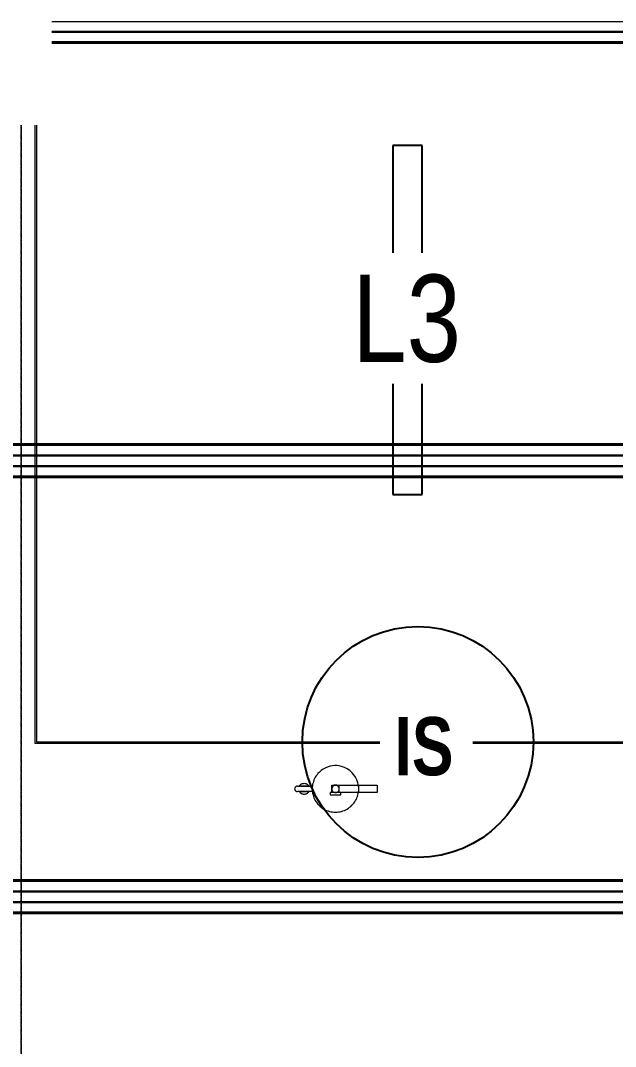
# Model space of a CAD drawing. Header units: centimetres. Extents: x -1906 to 5208, y -261 to 2955.
# Drawn here: x 2337 to 2541.5, y 1673.6 to 2026.4 of the extents above; entities that cross this region are included whole.
import ezdxf

# ---------------------------------------------------------------- set-up
doc = ezdxf.new("R2010")
doc.units = ezdxf.units.CM
doc.linetypes.add('_Overhead_2_', pattern=[0.47625, 0.3175, -0.15875])
for name, color, linetype, lineweight in [('A-ANNO-NOTE', 7, 'Continuous', 18), ('A-FLOR', 7, 'Continuous', 18), ('A-WALL', 7, 'Continuous', 18), ('E-LITE-EQPM', 7, 'Continuous', 18), ('E-LITE-EQPM-IDEN', 7, 'Continuous', 18), ('M-EQPM', 7, 'Continuous', 18), ('Q-SPCQ', 7, 'Continuous', 18), ('S-BEAM', 7, 'Continuous', 18)]:
    doc.layers.add(name, color=color, linetype=linetype, lineweight=lineweight)
doc.styles.add('Arial_1', font='arial.ttf', dxfattribs={"width": 0.8, "height": 30})
doc.styles.add('Century Gothic_B_1', font='GOTHICB.TTF', dxfattribs={"width": 0.8, "height": 20})

# ---------------------------------------------------------------- blocks, each defined once
blk = doc.blocks.new('Costanera Perfil Z - Parametrizado - h_22cm-1724022-Planta Bodega almacenamiento insumos')
at = {"layer": 'S-BEAM', "color": 254, "lineweight": 9, "true_color": 0xcccccc}
for p, q in [((-5.84, 536.03), (-5.84, -2655.09)), ((-5.54, 536.03), (-5.54, -2655.09)), ((-5.5, -2655.09), (-5.5, 536.03)), ((-5.26, 536.03), (-5.26, -2655.09)), ((1.67, 536.03), (1.67, -2655.09)), ((2.01, 536.03), (2.01, -2655.09)), ((-2.01, -400.71), (-2.01, -1163.45)), ((-1.67, -400.71), (-1.67, -1163.45)), ((5.26, -400.71), (5.26, -1163.45)), ((5.5, -400.71), (5.5, -1163.45)), ((5.54, -400.71), (5.54, -1163.45)), ((5.84, -400.71), (5.84, -1163.45))]:
    blk.add_line(p, q, dxfattribs=at)
blk = doc.blocks.new('Costanera Perfil Z - Parametrizado - h_22cm-1724225-Planta Bodega almacenamiento insumos')
at = {"layer": 'S-BEAM', "color": 254, "lineweight": 9, "true_color": 0xcccccc}
for p, q in [((-5.84, 466), (-5.84, -2652.25)), ((-5.54, 466), (-5.54, -2652.25)), ((-5.5, -2652.25), (-5.5, 466)), ((-5.26, 466), (-5.26, -2652.25)), ((1.67, 466), (1.67, -2652.25)), ((2.01, 466), (2.01, -2652.25)), ((-2.01, -397.87), (-2.01, -1160.61)), ((-1.67, -397.87), (-1.67, -1160.61)), ((5.26, -397.87), (5.26, -1160.61)), ((5.5, -397.87), (5.5, -1160.61)), ((5.54, -397.87), (5.54, -1160.61)), ((5.84, -397.87), (5.84, -1160.61))]:
    blk.add_line(p, q, dxfattribs=at)
blk = doc.blocks.new('Costanera Perfil Z - Parametrizado - h_22cm-1724293-Planta Bodega almacenamiento insumos')
at = {"layer": 'S-BEAM', "color": 254, "lineweight": 9, "true_color": 0xcccccc}
for p, q in [((-5.84, 464.58), (-5.84, -2653.67)), ((-5.54, 464.58), (-5.54, -2653.67)), ((-5.5, -2653.67), (-5.5, 464.58)), ((-5.26, 464.58), (-5.26, -2653.67)), ((1.67, 464.58), (1.67, -2653.67)), ((-2.01, -399.29), (-2.01, -1162.03)), ((-1.67, -399.29), (-1.67, -1162.03))]:
    blk.add_line(p, q, dxfattribs=at)
blk = doc.blocks.new('PQ_RVR_EST-01_ZZ_ZZ_MO_T_A_rvt-2-Planta Bodega almacenamiento insumos')
at = {"layer": 'S-BEAM', "color": 254, "lineweight": 9, "true_color": 0xcccccc, "rotation": 89.99999999999964}
for name, p in [('Costanera Perfil Z - Parametrizado - h_22cm-1724293-Planta Bodega almacenamiento insumos', (-4515.13, 2024.39)), ('Costanera Perfil Z - Parametrizado - h_22cm-1724225-Planta Bodega almacenamiento insumos', (-4513.71, 1875.07)), ('Costanera Perfil Z - Parametrizado - h_22cm-1724022-Planta Bodega almacenamiento insumos', (-4516.54, 1725.16))]:
    blk.add_blockref(name, p, dxfattribs=at)
blk = doc.blocks.new('PQ_RVR_ARQ-01_ZZ_ZZ_MO_T_A_rvt-2-Planta Bodega almacenamiento insumos')
at = {"layer": 'A-FLOR', "color": 254, "linetype": '_Overhead_2_', "lineweight": 9, "true_color": 0xd4d4d4}
for p, q in [((-3753.5, 2026.4), (-3753.5, 2026.05)), ((-3753.5, 2026.05), (-3753.5, 2026.4)), ((-3753.5, 2026.05), (-3753.5, 2026.4)), ((-3753.5, 2026.4), (-3753.5, 2026.05)), ((-3753.5, 2026.05), (-3753.5, 2022.72)), ((-3753.5, 2022.72), (-3753.5, 2026.05)), ((-3753.5, 2022.72), (-3753.5, 2026.05)), ((-3753.5, 2026.05), (-3753.5, 2022.72)), ((-3753.5, 2022.72), (-3753.5, 2022.37)), ((-3753.5, 2022.37), (-3753.5, 2022.72)), ((-3753.5, 2022.37), (-3753.5, 2022.72)), ((-3753.5, 2022.72), (-3753.5, 2022.37)), ((-3753.5, 2022.37), (-3753.5, 2018.55)), ((-3753.5, 2018.55), (-3753.5, 2022.37)), ((-3753.5, 2018.55), (-3753.5, 2022.37)), ((-3753.5, 2022.37), (-3753.5, 2018.55)), ((-3753.5, 2018.55), (-3753.5, 1880.91)), ((-3753.5, 1880.91), (-3753.5, 2018.55)), ((-3753.5, 1880.91), (-3753.5, 2018.55)), ((-3753.5, 2018.55), (-3753.5, 1880.91)), ((-3753.5, 1880.91), (-3753.5, 1877.08)), ((-3753.5, 1877.08), (-3753.5, 1880.91)), ((-3753.5, 1877.08), (-3753.5, 1880.91)), ((-3753.5, 1880.91), (-3753.5, 1877.08)), ((-3753.5, 1877.08), (-3753.5, 1876.74)), ((-3753.5, 1876.74), (-3753.5, 1877.08)), ((-3753.5, 1876.74), (-3753.5, 1877.08)), ((-3753.5, 1877.08), (-3753.5, 1876.74)), ((-3753.5, 1876.74), (-3753.5, 1873.4)), ((-3753.5, 1873.4), (-3753.5, 1876.74)), ((-3753.5, 1873.4), (-3753.5, 1876.74)), ((-3753.5, 1876.74), (-3753.5, 1873.4)), ((-3753.5, 1873.4), (-3753.5, 1873.06)), ((-3753.5, 1873.06), (-3753.5, 1873.4)), ((-3753.5, 1873.06), (-3753.5, 1873.4)), ((-3753.5, 1873.4), (-3753.5, 1873.06)), ((-3753.5, 1873.06), (-3753.5, 1869.23)), ((-3753.5, 1869.23), (-3753.5, 1873.06)), ((-3753.5, 1869.23), (-3753.5, 1873.06)), ((-3753.5, 1873.06), (-3753.5, 1869.23)), ((-3753.5, 1869.23), (-3753.5, 1731)), ((-3753.5, 1731), (-3753.5, 1869.23)), ((-3753.5, 1731), (-3753.5, 1869.23)), ((-3753.5, 1869.23), (-3753.5, 1731)), ((-3753.5, 1731), (-3753.5, 1727.17)), ((-3753.5, 1727.17), (-3753.5, 1731)), ((-3753.5, 1727.17), (-3753.5, 1731)), ((-3753.5, 1731), (-3753.5, 1727.17)), ((-3753.5, 1727.17), (-3753.5, 1726.82)), ((-3753.5, 1726.82), (-3753.5, 1727.17)), ((-3753.5, 1726.82), (-3753.5, 1727.17)), ((-3753.5, 1727.17), (-3753.5, 1726.82)), ((-3753.5, 1726.82), (-3753.5, 1723.49)), ((-3753.5, 1723.49), (-3753.5, 1726.82)), ((-3753.5, 1723.49), (-3753.5, 1726.82)), ((-3753.5, 1726.82), (-3753.5, 1723.49)), ((-3753.5, 1723.49), (-3753.5, 1723.14)), ((-3753.5, 1723.14), (-3753.5, 1723.49)), ((-3753.5, 1723.14), (-3753.5, 1723.49)), ((-3753.5, 1723.49), (-3753.5, 1723.14)), ((-3753.5, 1723.14), (-3753.5, 1719.32)), ((-3753.5, 1719.32), (-3753.5, 1723.14)), ((-3753.5, 1719.32), (-3753.5, 1723.14)), ((-3753.5, 1723.14), (-3753.5, 1719.32)), ((-3753.5, 1719.32), (-3753.5, 1494.14)), ((-3753.5, 1494.14), (-3753.5, 1719.32)), ((-3753.5, 1494.14), (-3753.5, 1719.32)), ((-3753.5, 1719.32), (-3753.5, 1494.14))]:
    blk.add_line(p, q, dxfattribs=at)
at = {"layer": 'A-WALL', "color": 253, "lineweight": 9, "true_color": 0xaaaaaa}
for p, q in [((-3748.76, 2026.05), (-3748.76, 2026.4)), ((-3748.76, 2022.72), (-3748.76, 2026.05)), ((-3748.26, 2026.4), (-3748.26, 2026.05)), ((-3748.26, 2026.05), (-3748.26, 2022.72)), ((-3748.76, 2022.37), (-3748.76, 2022.72)), ((-3748.76, 2018.55), (-3748.76, 2022.37)), ((-3748.26, 2022.72), (-3748.26, 2022.37)), ((-3748.26, 2022.37), (-3748.26, 2018.55)), ((-3748.76, 1880.91), (-3748.76, 2018.55)), ((-3748.26, 2018.55), (-3748.26, 1880.91)), ((-3748.76, 1877.08), (-3748.76, 1880.91)), ((-3748.26, 1880.91), (-3748.26, 1877.08)), ((-3748.76, 1876.74), (-3748.76, 1877.08)), ((-3748.26, 1877.08), (-3748.26, 1876.74)), ((-3748.76, 1873.4), (-3748.76, 1876.74)), ((-3748.76, 1873.06), (-3748.76, 1873.4)), ((-3748.26, 1876.74), (-3748.26, 1873.4)), ((-3748.26, 1873.4), (-3748.26, 1873.06)), ((-3748.76, 1869.23), (-3748.76, 1873.06)), ((-3748.26, 1873.06), (-3748.26, 1869.23)), ((-3748.76, 1777.82), (-3748.76, 1869.23)), ((-3748.26, 1869.23), (-3748.26, 1778.32)), ((-3748.26, 1778.32), (-3353.1, 1778.32)), ((-3748.26, 1777.82), (-3748.76, 1777.82)), ((-3353.1, 1777.82), (-3748.26, 1777.82))]:
    blk.add_line(p, q, dxfattribs=at)
blk = doc.blocks.new('Fire_Safety-Nystrom-ABC_Dry_Chemical_Portable_Fire_Extinguisher - EX-3002-1735516-Planta Bodega almacenamiento insumos')
at = {"layer": 'Q-SPCQ', "color": 253, "lineweight": 9, "true_color": 0xaaaaaa}
for p, q in [((-3658.59, 1763.16), (-3653.51, 1763.16)), ((-3653.51, 1761.25), (-3658.59, 1761.25)), ((-3654.66, 1763.16), (-3657.94, 1763.16)), ((-3657.94, 1761.25), (-3654.66, 1761.25)), ((-3653.51, 1763.16), (-3653.51, 1761.25)), ((-3643.71, 1760.93), (-3647.31, 1760.93)), ((-3647.31, 1760.93), (-3647.31, 1760.13)), ((-3646.78, 1763.47), (-3637.65, 1763.47)), ((-3646.78, 1760.93), (-3646.78, 1763.47)), ((-3637.72, 1760.93), (-3646.78, 1760.93)), ((-3644.24, 1760.93), (-3644.24, 1763.47)), ((-3643.71, 1760.13), (-3643.71, 1760.93)), ((-3637.51, 1760.93), (-3637.51, 1763.47)), ((-3637.51, 1763.47), (-3631.16, 1763.47)), ((-3631.16, 1760.93), (-3637.51, 1760.93)), ((-3631.16, 1763.47), (-3631.16, 1760.93)), ((-3647.31, 1760.13), (-3643.71, 1760.13))]:
    blk.add_line(p, q, dxfattribs=at)
for centre, radius, start, end in [((-3645.51, 1762.2), 8, 135, 165), ((-3645.51, 1762.2), 8, 120, 135), ((-3645.51, 1762.2), 8, 75, 120), ((-3645.51, 1762.2), 8, 15, 75), ((-3645.51, 1762.2), 8, 165, 180), ((-3645.51, 1762.2), 8, 0, 15), ((-3658.59, 1762.2), 0.954, 150, 180), ((-3658.59, 1762.2), 0.954, 180, 195), ((-3658.59, 1762.2), 0.954, 195, 210), ((-3658.59, 1762.2), 0.954, 135, 150), ((-3658.59, 1762.2), 0.954, 210, 225), ((-3658.59, 1762.2), 0.954, 120, 135), ((-3658.59, 1762.2), 0.954, 225, 240), ((-3658.59, 1762.2), 0.954, 105, 120), ((-3658.59, 1762.2), 0.954, 240, 255), ((-3658.59, 1762.2), 0.954, 90, 105), ((-3658.59, 1762.2), 0.954, 255, 270), ((-3645.51, 1762.2), 8, 180, 195), ((-3645.51, 1762.2), 1.27, 120, 180), ((-3645.51, 1762.2), 1.27, 180, 300), ((-3645.51, 1762.2), 1.27, 0, 120), ((-3645.51, 1762.2), 1.27, 300, 0), ((-3645.51, 1762.2), 8, 345, 0), ((-3645.51, 1762.2), 8, 195, 210), ((-3645.51, 1762.2), 8, 210, 225), ((-3645.51, 1762.2), 8, 315, 330), ((-3645.51, 1762.2), 8, 330, 345), ((-3645.51, 1762.2), 8, 225, 240), ((-3645.51, 1762.2), 8, 240, 255), ((-3645.51, 1762.2), 8, 255, 270), ((-3645.51, 1762.2), 8, 270, 285), ((-3645.51, 1762.2), 8, 285, 300), ((-3645.51, 1762.2), 8, 300, 315)]:
    blk.add_arc(centre, radius, start, end, dxfattribs=at)
for points in [[(-3657.34, 1763.8), (-3657.22, 1763.88), (-3657.09, 1763.94), (-3656.95, 1763.99)], [(-3656.95, 1763.99), (-3656.81, 1764.04), (-3656.52, 1764.11), (-3656.23, 1764.11), (-3656.08, 1764.09)], [(-3657.94, 1763.16), (-3657.87, 1763.29), (-3657.78, 1763.41), (-3657.68, 1763.51)], [(-3657.68, 1763.51), (-3657.58, 1763.62), (-3657.46, 1763.71), (-3657.34, 1763.8)], [(-3656.95, 1760.41), (-3657.02, 1760.44), (-3657.15, 1760.5), (-3657.28, 1760.57), (-3657.34, 1760.61)], [(-3655.65, 1760.41), (-3655.79, 1760.36), (-3656.08, 1760.29), (-3656.37, 1760.29), (-3656.52, 1760.31)], [(-3654.92, 1760.9), (-3655.02, 1760.79), (-3655.25, 1760.6), (-3655.51, 1760.46), (-3655.65, 1760.41)], [(-3654.66, 1761.25), (-3654.73, 1761.12), (-3654.82, 1761), (-3654.92, 1760.9)]]:
    blk.add_open_spline(points, degree=3, dxfattribs=at)
for points, knots in [([(-3656.08, 1764.09), (-3656.04, 1764.09), (-3655.83, 1764.06), (-3655.54, 1763.97), (-3655.32, 1763.84), (-3655.26, 1763.8)], [0.5555556, 0.5555556, 0.5555556, 0.5555556, 0.5833333, 0.7222222, 0.7777778, 0.7777778, 0.7777778, 0.7777778]), ([(-3657.34, 1760.61), (-3657.44, 1760.67), (-3657.67, 1760.86), (-3657.85, 1761.09), (-3657.94, 1761.25)], [0.7777778, 0.7777778, 0.7777778, 0.7777778, 0.8611111, 1, 1, 1, 1]), ([(-3656.52, 1760.31), (-3656.56, 1760.31), (-3656.7, 1760.34), (-3656.85, 1760.37), (-3656.95, 1760.41)], [0.5555556, 0.5555556, 0.5555556, 0.5555556, 0.5833333, 0.6666667, 0.6666667, 0.6666667, 0.6666667]), ([(-3655.26, 1763.8), (-3655.17, 1763.73), (-3654.93, 1763.55), (-3654.75, 1763.32), (-3654.66, 1763.16)], [0.7777778, 0.7777778, 0.7777778, 0.7777778, 0.8611111, 1, 1, 1, 1])]:
    blk.add_open_spline(points, degree=3, knots=knots, dxfattribs=at)
blk = doc.blocks.new('RVR-PQ-Dispositivo - Interruptor simple-1787937-Planta Bodega almacenamiento insumos')
at = {"layer": 'M-EQPM', "color": 96, "lineweight": 25, "true_color": 0x008000}
for p, q in [((-2208.32, 811.52), (-2198.32, 811.52)), ((-2208.32, 811.52), (-2208.32, 806.52)), ((-2198.32, 806.52), (-2198.32, 811.52)), ((-2198.32, 806.52), (-2208.32, 806.52))]:
    blk.add_line(p, q, dxfattribs=at)
blk = doc.blocks.new('M_Strip Lighting Fixtures - 1200 1 Lamp - 120-1744011-Planta Bodega almacenamiento insumos')
at = {"layer": 'E-LITE-EQPM', "color": 30, "lineweight": 25, "true_color": 0xff8000}
for p, q in [((0, -5), (0, 5)), ((0, 5), (120, 5)), ((120, 5), (120, -5)), ((120, -5), (0, -5))]:
    blk.add_line(p, q, dxfattribs=at)

msp = doc.modelspace()

# ---------------------------------------------------------------- linework, layer by layer
at = {"layer": 'A-ANNO-NOTE', "color": 96, "lineweight": 25, "true_color": 0x008000}
msp.add_circle((2473.55, 1778.32), 39.69, dxfattribs=at)

# ---------------------------------------------------------------- block references
at = {"lineweight": 5}
for name in ['PQ_RVR_ARQ-01_ZZ_ZZ_MO_T_A_rvt-2-Planta Bodega almacenamiento insumos', 'PQ_RVR_EST-01_ZZ_ZZ_MO_T_A_rvt-2-Planta Bodega almacenamiento insumos']:
    msp.add_blockref(name, (6090.75, 0), dxfattribs=at)
at = {"layer": 'E-LITE-EQPM', "color": 30, "lineweight": 25, "true_color": 0xff8000, "extrusion": (0, 0, -1), "rotation": 269.9999999999994}
msp.add_blockref('M_Strip Lighting Fixtures - 1200 1 Lamp - 120-1744011-Planta Bodega almacenamiento insumos', (-2470, 1983.4), dxfattribs=at)
at = {"layer": 'M-EQPM', "color": 96, "lineweight": 25, "true_color": 0x008000, "rotation": 180}
msp.add_blockref('RVR-PQ-Dispositivo - Interruptor simple-1787937-Planta Bodega almacenamiento insumos', (270.23, 2589.84), dxfattribs=at)
at = {"layer": 'Q-SPCQ', "color": 253, "lineweight": 9, "true_color": 0xaaaaaa}
msp.add_blockref('Fire_Safety-Nystrom-ABC_Dry_Chemical_Portable_Fire_Extinguisher - EX-3002-1735516-Planta Bodega almacenamiento insumos', (6090.75, 0), dxfattribs=at)

# ---------------------------------------------------------------- next in the draw order: texts
at = {"layer": 'A-ANNO-NOTE', "color": 96, "lineweight": 25, "true_color": 0x008000, "insert": (2465.56, 1786.87), "char_height": 20, "width": 21.8059, "attachment_point": 1, "style": 'Century Gothic_B_1', "bg_fill": 3, "box_fill_scale": 1.25, "bg_fill_color": 256, "bg_fill_true_color": 13158600, "bg_fill_transparency": 0}
msp.add_mtext('IS', dxfattribs=at)
at = {"layer": 'E-LITE-EQPM-IDEN', "lineweight": 9, "char_height": 30, "width": 46.1772, "attachment_point": 1, "style": 'Arial_1', "bg_fill": 3, "box_fill_scale": 1.25, "bg_fill_color": 256, "bg_fill_true_color": 13158600, "bg_fill_transparency": 0}
for insert in [(2294.05, 2028), (2451.07, 1939.01)]:
    msp.add_mtext('L3', dxfattribs=dict(at, insert=insert))

doc.saveas('drawing.dxf')
